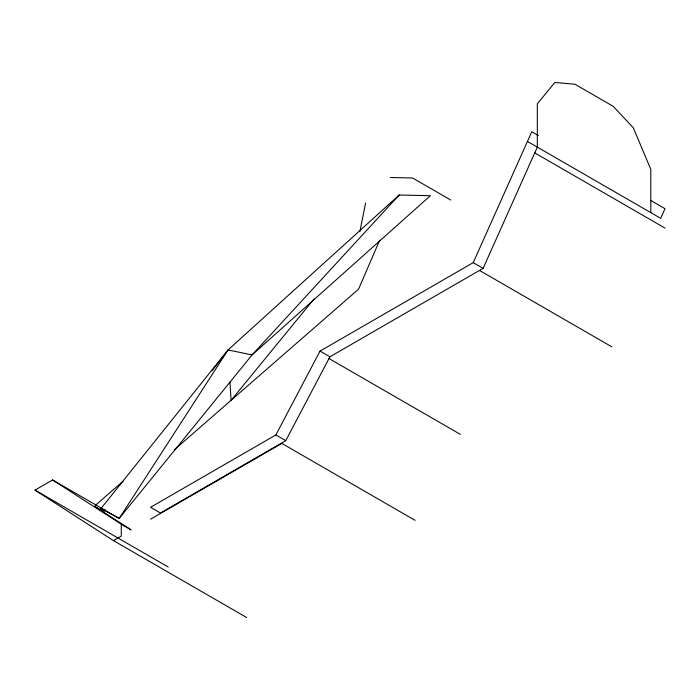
<?xml version="1.0" encoding="UTF-8"?>
<svg xmlns="http://www.w3.org/2000/svg" width="700" height="700" viewBox="0 0 700 700"><rect width="100%" height="100%" fill="white"/><g stroke="black" fill="none" stroke-linecap="round" stroke-linejoin="round"><path stroke-width="1.05" d="M359.852 231.718L365.61 202.965M379.741 240.082L358.558 289.179L174.291 449.838M650.799 212.634L650.799 169.339L633.299 127.75L613.174 106.312L574.954 84.245L554.829 82.451L537.329 103.828L537.329 147.123L483.123 268.345L329.919 356.799L285.766 440.641L160.44 512.995L150.553 507.29L275.879 434.936L320.031 351.094L473.235 262.64L531.764 131.749L538.379 135.572M397.819 196.691L399.201 194.994L252.053 354.953L228.078 349.93L119.192 518.42L100.949 508.541L228.078 349.93L399.201 194.994L430.351 195.711L252.053 354.953L119.192 518.42L52.57 479.955L35 490.105L113.461 540.628L246.697 617.549M104.869 509.784L103.539 511.516L94.386 506.231L131.154 529.909L121.275 524.204L52.57 479.955M212.091 370.668L228.078 349.93M314.09 298.944L231.053 400.348L229.976 382.113M95.209 505.514L123.183 481.127M105.184 510.081L103.539 511.516L100.949 508.541M113.461 540.628L121.275 536.113L121.275 524.204M150.553 519.207L281.838 443.415L415.074 520.336M390.233 177.476L412.58 177.984L450.8 200.051M650.825 200.489L665 208.679L660.678 218.339L527.441 141.418M534.599 152.801L665 228.095M473.235 262.64L483.123 268.345M479.596 270.489L611.887 346.868M320.031 351.094L329.919 356.799M329 358.531L460.355 434.359M275.879 434.936L285.766 440.641M35 490.105L168.236 567.026"/></g></svg>
